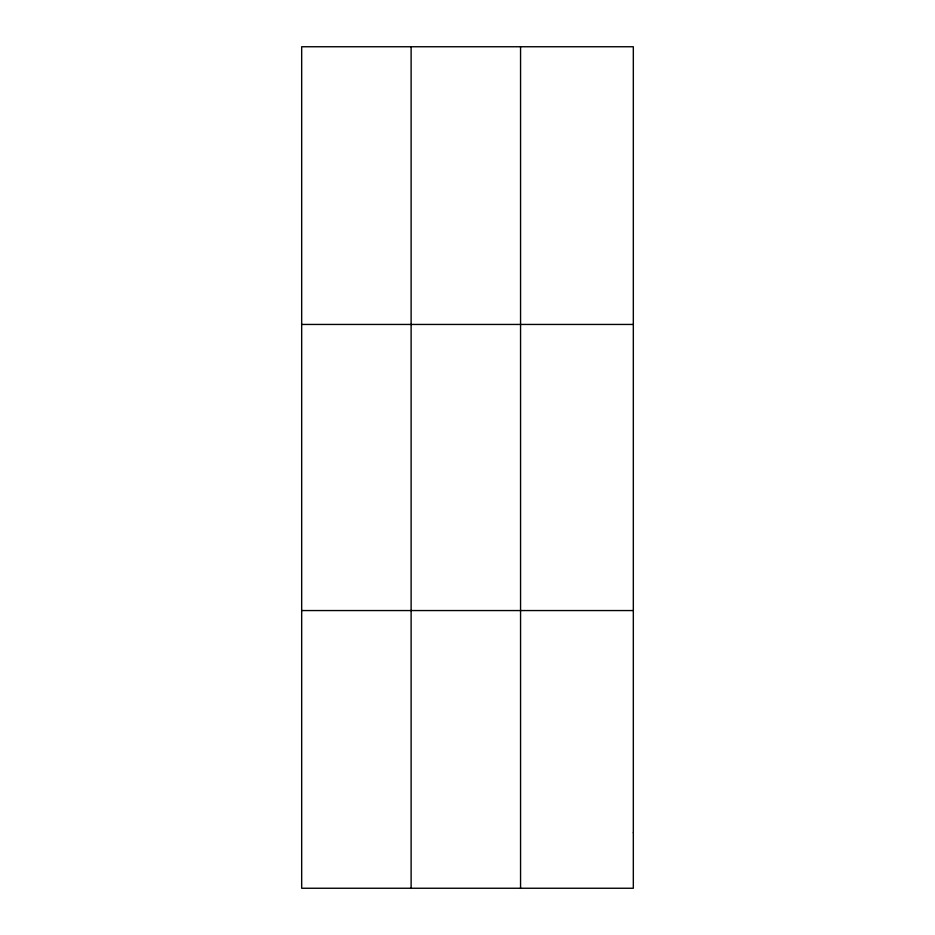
<?xml version="1.0" encoding="UTF-8"?>
<svg xmlns="http://www.w3.org/2000/svg" width="935" height="935" viewBox="0 0 935 935"><rect width="100%" height="100%" fill="white"/><g stroke="black" fill="none" stroke-linecap="round" stroke-linejoin="round"><path stroke-width="1.4" d="M301.678 324.445L633.322 324.445M301.678 610.555L633.322 610.555M520.561 46.75L520.561 888.25M411.119 46.75L411.119 888.25M633.322 832.711L633.322 888.25L301.678 888.25L301.678 46.75L633.322 46.75L633.322 832.711"/></g></svg>
